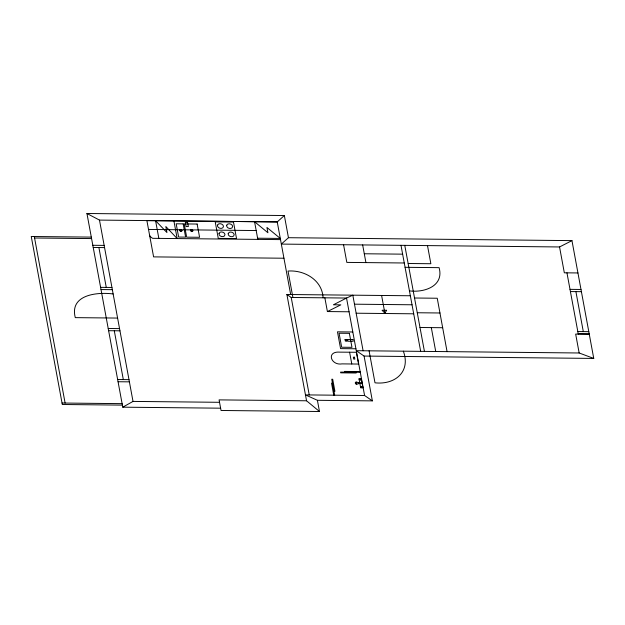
<?xml version="1.0" encoding="UTF-8"?>
<svg xmlns="http://www.w3.org/2000/svg" width="625" height="625" viewBox="0 0 625 625"><rect width="100%" height="100%" fill="white"/><g stroke="black" fill="none" stroke-linecap="round" stroke-linejoin="round"><path stroke-width="0.94" d="M593.75 358.43L579.164 352.984L356.297 350.695L364.078 356.062L593.75 358.43L571.961 240.625L559.547 246.961L281.336 244.094L288.453 237.703L284.352 215.531L277.234 221.922L146.953 220.609M284.352 215.531L86.938 213.5L122.766 407.18L133.016 401.414L219.531 402.305M324.859 297.82L327.398 311.555L340.797 304.859L333.43 304.789L346.531 298.047L364.586 395.5L372.367 400.867L364.078 356.062M349.602 352.211L339.867 352.141C325.945 350.969 330.789 365.789 342.047 363.883L358.578 364.055L356.398 352.281L349.602 352.211L351.781 363.984M86.938 213.5L99.477 220.094L277.234 221.922L290.664 294.531M148.586 229.438L256.195 230.547M288.453 237.703L571.961 240.625M257.609 238.203L280.289 238.438L266.938 227.461L267.922 232.758L254.555 221.719L257.828 239.406M91.305 237.109L31.25 236.492L62.313 404.5L122.383 405.117M280.508 239.617L152.586 238.32L150.25 236.594L149.617 235.336M34.578 238L91.578 238.586M92.812 245.281L104.156 245.398M93.227 247.484L104.562 247.602M364.289 253.766L402.633 254.156M283.945 258.227L153.602 256.883L146.883 220.578M404.266 262.992L346.828 262.398L343.562 244.734M408.172 263.5L430.859 263.734L427.5 245.602M405.062 267.305L439.094 267.656C444.336 286.227 424.023 292.852 409.422 290.867M577.938 272.953L564.328 272.812L559.547 246.961M570.008 289.352L580.992 289.469M570.414 291.562L581.406 291.672M100.602 287.352L111.938 287.469M101.008 289.555L112.344 289.672M364.586 395.5L305.461 394.891L317.406 400.305L319.477 411.5L306.555 400.781L286.891 294.492L410.391 295.766M113.141 293.953C97.336 291.883 69.281 294.562 75.289 317.633L117.602 318.07M414.555 298.008L437.242 298.242L447.07 351.625M286.891 294.492L291.219 297.477L346.555 298.047L352.812 295.172L363.102 350.766M354.484 304.188L412.055 304.781M327.398 311.555L349.07 311.781M417.281 312.75L439.969 312.984M356.148 313.211L413.727 313.805M419.969 327.492L442.695 327.727M577.812 331.539L588.797 331.656M108.211 328.492L119.547 328.609M578.219 333.75L589.203 333.859M589.273 334.234L575.664 334.094L579.164 352.984M352.781 331.984L337.469 331.828L340.57 348.617L355.891 348.773M108.617 330.703L119.953 330.812M360.156 371.57L344.664 371.406L344.805 372.141M360.289 372.305L340.547 372.102L340.688 372.836L356.172 373L356.039 372.258M359.125 379.469L361.43 379.492M117.648 379.523L128.984 379.641M362.039 382.797L358.789 382.758L356.234 381.922L355.258 382.703L355.5 383.742L356.68 384.336L358.938 383.555L362.188 383.586M332.469 383.133L331.523 383.117L333.75 395.18M118.055 381.734L129.398 381.852M360.484 386.836L362.797 386.883M333.977 391.297L334.922 391.305L332.695 379.25L331.75 379.234L334.695 395.195M317.406 400.305L372.367 400.867M306.555 400.781L219.086 399.883L221.047 410.484L319.477 411.5M62.039 403.031L122.109 403.648M122.766 407.18L220.617 408.188M575.906 291.617L583.305 331.602M566.953 272.836L578.289 334.125M431.313 327.609L435.727 351.508M404.773 245.367L424.43 351.391M400.992 245.328L420.672 351.359M403.344 351.18C411.039 371.805 394.883 385.031 374.992 382.812L369.078 350.828M381.602 295.469L384.938 313.508M362.656 244.93L365.922 262.594M359.734 382.773L358.953 378.531L361.258 378.555L362.977 387.859L360.672 387.836L359.883 383.562M359.016 382.766L359.164 383.555M323.086 297.805C322.258 280.086 304.391 269.812 288.023 271.055L292.914 297.492M291.219 297.477L309.242 394.93M173.898 220.914L177.172 238.578L165.828 226.531L166.938 232.539L155.578 220.727L158.852 238.391M99.477 220.094L133.016 401.414M98.898 247.547L106.266 287.406M114.289 330.758L123.32 379.586M34.305 236.523L65.109 403.062M217.516 225.102C216.922 227.797 221.016 229.375 222.914 227.734C225.391 224.734 218.914 221.883 217.516 225.102M219.039 233.344C218.445 236.039 222.539 237.625 224.437 235.977C226.914 232.977 220.438 230.133 219.039 233.344M226.695 225.195C226.109 227.891 230.203 229.477 232.102 227.828C234.57 224.828 228.102 221.984 226.695 225.195M228.219 233.438C227.633 236.133 231.727 237.719 233.625 236.07C236.094 233.07 229.625 230.227 228.219 233.438M360.164 379.859L360.57 379.93L360.164 379.859M361.648 386.75L361.352 386.398L361.648 386.75M355.977 382.281C355.492 385.578 358.086 382.938 355.977 382.281M180.289 230.062L180.875 231.078L181.68 230.602L180.289 230.062M190.656 229.859L190.438 230.766L191.68 231.625L193.086 230.797L191.766 229.57L190.656 229.859M191.117 230.18L191.703 231.188L192.5 230.711L191.117 230.18M345.047 339.555L345.312 341.016L347.188 341.031L346.914 339.57L345.047 339.555M345.508 339.867L346.094 340.883L346.891 340.406L345.508 339.867M179.828 229.75L179.609 230.656L180.859 231.516L182.258 230.687L180.945 229.461L179.828 229.75M386.609 310.297L384.883 313.219L382.07 310.25L386.609 310.297M233.484 222.07L215.219 221.883L218.266 238.367L236.531 238.555L233.484 222.07M187.602 222.445L185.336 222.422L186.094 226.547L188.367 226.57L187.602 222.445M183.164 223.875L176.18 223.797L178.633 237.047L185.609 237.117L183.164 223.875M197.133 224.047L184.219 223.914L186.664 237.156L199.586 237.289L197.133 224.047M349.375 333.344L339.078 333.234L341.672 347.227L351.969 347.336L349.375 333.344M352.906 339.523L347.609 339.469L347.938 341.234L353.234 341.289L352.906 339.523M354.492 357.203L353.344 357.195L353.688 359.062L354.836 359.078L354.492 357.203"/></g></svg>
